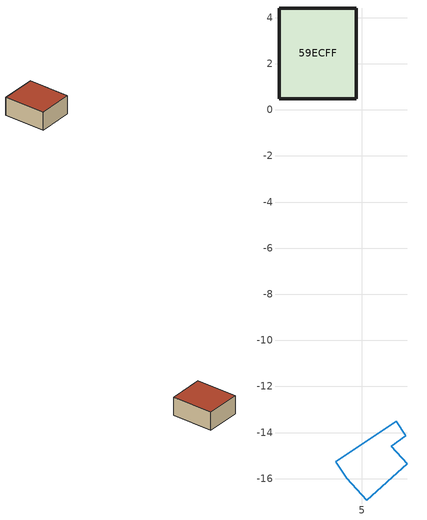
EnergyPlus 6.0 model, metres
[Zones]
59ECFF
 floor ground (Exterior Floor): 4.75,4.41 4.75,0.49 1.42,0.49 1.42,4.41 z0
 wall outside (Exterior Wall): 4.75,4.41 1.42,4.41 1.42,0.49 4.75,0.49 4.75,4.41 z0:1.77
 roof outside (Exterior Roof): 1.42,4.41 1.42,0.49 4.75,0.49 4.75,4.41 z1.77
 skylight: 3.87,-15.26 4.36,-15.99 5.21,-16.92 6.97,-15.35 6.29,-14.59 6.92,-14.13 6.49,-13.51 z0
[Building]
Untitled: North Axis {deg}=0; Terrain=City; Loads Convergence Tolerance Value=0.04; Temperature Convergence Tolerance Value {deltaC}=0.4; Solar Distribution=FullInteriorAndExterior; Maximum Number of Warmup Days=25
[Site:Location]
CHICAGO_IL_USA TMY2-94846: Latitude {deg}=41.78; Longitude {deg}=-87.75; Time Zone {hr}=-6; Elevation {m}=190
[Material]
Name | Roughness | Thickness {m} | Conductivity {W/m-K} | Density {kg/m3} | Specific Heat {J/kg-K}
I02 50mm insulation board | MediumRough | 0.0508 | 0.03 | 43 | 1210
G01a 19mm gypsum board | MediumSmooth | 0.019 | 0.16 | 800 | 1090
M11 100mm lightweight concrete | MediumRough | 0.1016 | 0.53 | 1280 | 840
F16 Acoustic tile | MediumSmooth | 0.0191 | 0.06 | 368 | 590
M01 100mm brick | MediumRough | 0.1016 | 0.89 | 1920 | 790
M15 200mm heavyweight concrete | MediumRough | 0.2032 | 1.95 | 2240 | 900
[Material:AirGap]
Name | Thermal Resistance {m2-K/W}
F04 Wall air space resistance | 0.15
F05 Ceiling air space resistance | 0.18
[Construction]
Exterior Floor: I02 50mm insulation board, M15 200mm heavyweight concrete
Exterior Wall: M01 100mm brick, M15 200mm heavyweight concrete, I02 50mm insulation board, F04 Wall air space resistance, G01a 19mm gypsum board
Exterior Roof: M11 100mm lightweight concrete, F05 Ceiling air space resistance, F16 Acoustic tile
[HVACTemplate:Thermostat]
Constant Setpoint Thermostat: Constant Heating Setpoint {C}=20; Constant Cooling Setpoint {C}=25
[Zone]
59ECFF: Multiplier=1
